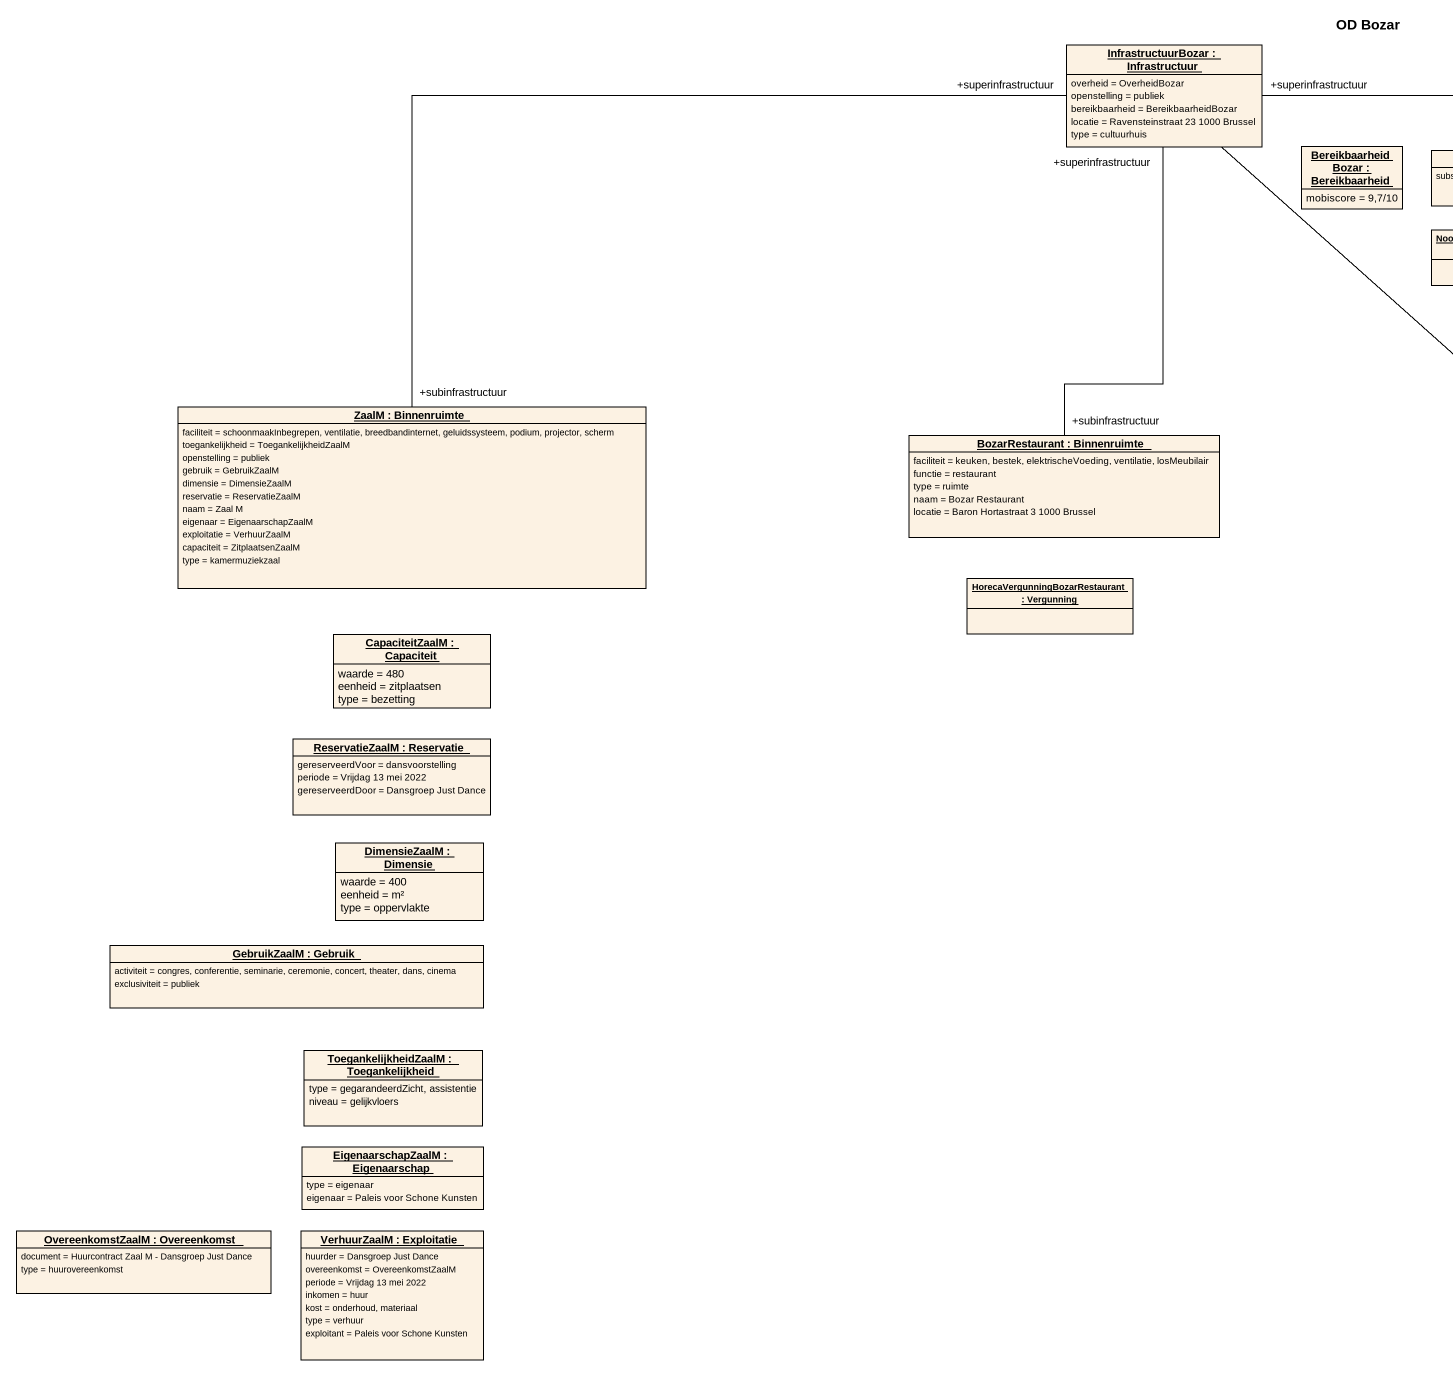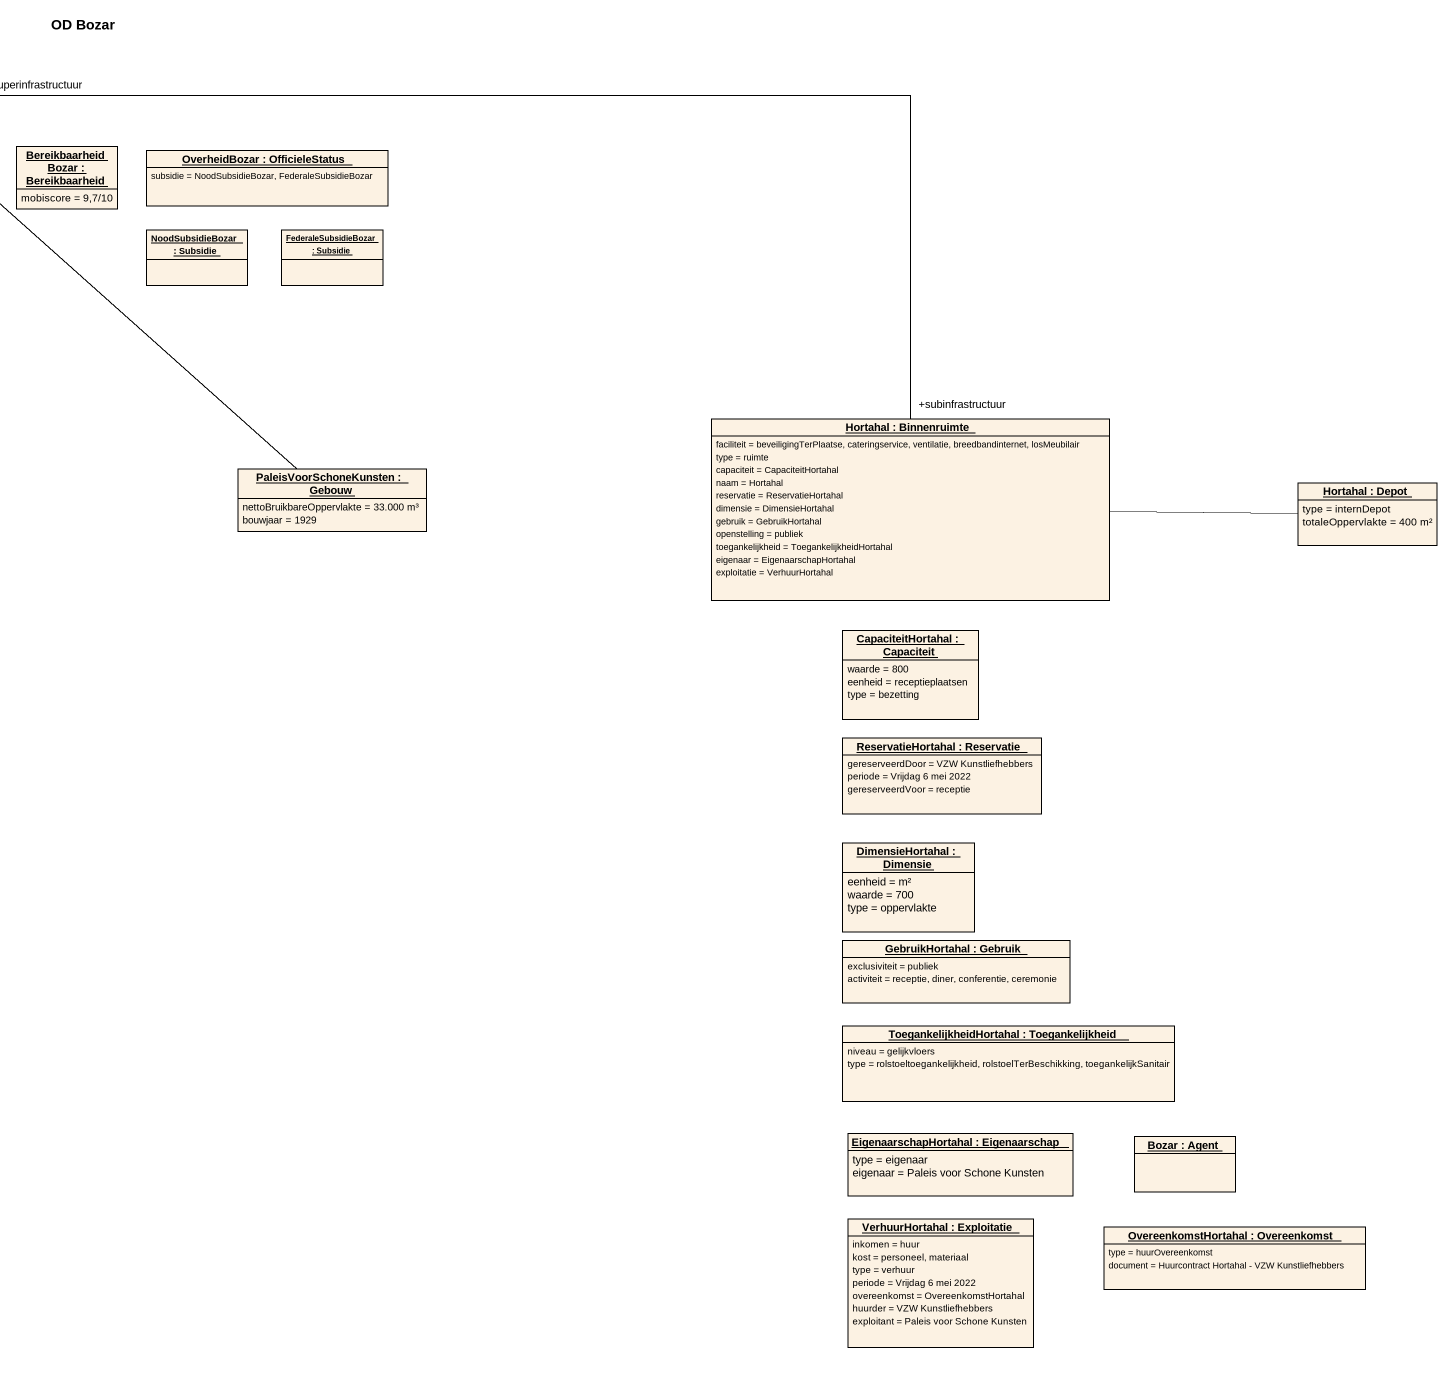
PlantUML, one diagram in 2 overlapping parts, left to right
@startuml
title OD Bozar
hide circle
hide empty members
object "InfrastructuurBozar : Infrastructuur" as InfrastructuurBozar {
  overheid = OverheidBozar
  openstelling = publiek
  bereikbaarheid = BereikbaarheidBozar
  locatie = Ravensteinstraat 23 1000 Brussel
  type = cultuurhuis
}
object "BereikbaarheidBozar : Bereikbaarheid" as BereikbaarheidBozar {
  mobiscore = 9,7/10
}
object "OverheidBozar : OfficieleStatus" as OverheidBozar {
  subsidie = NoodSubsidieBozar, FederaleSubsidieBozar
}
object "NoodSubsidieBozar : Subsidie" as NoodSubsidieBozar
object "FederaleSubsidieBozar : Subsidie" as FederaleSubsidieBozar
object "ZaalM : Binnenruimte" as ZaalM {
  faciliteit = schoonmaakInbegrepen, ventilatie, breedbandinternet, geluidssysteem, podium, projector, scherm
  toegankelijkheid = ToegankelijkheidZaalM
  openstelling = publiek
  gebruik = GebruikZaalM
  dimensie = DimensieZaalM
  reservatie = ReservatieZaalM
  naam = Zaal M
  eigenaar = EigenaarschapZaalM
  exploitatie = VerhuurZaalM
  capaciteit = ZitplaatsenZaalM
  type = kamermuziekzaal
}
object "Hortahal : Binnenruimte" as Hortahal {
  faciliteit = beveiligingTerPlaatse, cateringservice, ventilatie, breedbandinternet, losMeubilair
  type = ruimte
  capaciteit = CapaciteitHortahal
  naam = Hortahal
  reservatie = ReservatieHortahal
  dimensie = DimensieHortahal
  gebruik = GebruikHortahal
  openstelling = publiek
  toegankelijkheid = ToegankelijkheidHortahal
  eigenaar = EigenaarschapHortahal
  exploitatie = VerhuurHortahal
}
object "BozarRestaurant : Binnenruimte" as BozarRestaurant {
  faciliteit = keuken, bestek, elektrischeVoeding, ventilatie, losMeubilair
  functie = restaurant
  type = ruimte
  naam = Bozar Restaurant
  locatie = Baron Hortastraat 3 1000 Brussel
}
object "PaleisVoorSchoneKunsten : Gebouw" as PaleisVoorSchoneKunsten {
  nettoBruikbareOppervlakte = 33.000 m³
  bouwjaar = 1929
}
object "Hortahal : Depot" as Hortahal_2 {
  type = internDepot
  totaleOppervlakte = 400 m²
}
object "HorecaVergunningBozarRestaurant : Vergunning" as HorecaVergunningBozarRestaur
object "CapaciteitZaalM : Capaciteit" as CapaciteitZaalM {
  waarde = 480
  eenheid = zitplaatsen
  type = bezetting
}
object "CapaciteitHortahal : Capaciteit" as CapaciteitHortahal {
  waarde = 800
  eenheid = receptieplaatsen
  type = bezetting
}
object "ReservatieZaalM : Reservatie" as ReservatieZaalM {
  gereserveerdVoor = dansvoorstelling
  periode = Vrijdag 13 mei 2022
  gereserveerdDoor = Dansgroep Just Dance
}
object "ReservatieHortahal : Reservatie" as ReservatieHortahal {
  gereserveerdDoor = VZW Kunstliefhebbers
  periode = Vrijdag 6 mei 2022
  gereserveerdVoor = receptie
}
object "DimensieZaalM : Dimensie" as DimensieZaalM {
  waarde = 400
  eenheid = m²
  type = oppervlakte
}
object "DimensieHortahal : Dimensie" as DimensieHortahal {
  eenheid = m²
  waarde = 700
  type = oppervlakte
}
object "GebruikZaalM : Gebruik" as GebruikZaalM {
  activiteit = congres, conferentie, seminarie, ceremonie, concert, theater, dans, cinema
  exclusiviteit = publiek
}
object "GebruikHortahal : Gebruik" as GebruikHortahal {
  exclusiviteit = publiek
  activiteit = receptie, diner, conferentie, ceremonie
}
object "ToegankelijkheidZaalM : Toegankelijkheid" as ToegankelijkheidZaalM {
  type = gegarandeerdZicht, assistentie
  niveau = gelijkvloers
}
object "ToegankelijkheidHortahal : Toegankelijkheid" as ToegankelijkheidHortahal {
  niveau = gelijkvloers
  type = rolstoeltoegankelijkheid, rolstoelTerBeschikking, toegankelijkSanitair
}
object "EigenaarschapZaalM : Eigenaarschap" as EigenaarschapZaalM {
  type = eigenaar
  eigenaar = Paleis voor Schone Kunsten
}
object "EigenaarschapHortahal : Eigenaarschap" as EigenaarschapHortahal {
  type = eigenaar
  eigenaar = Paleis voor Schone Kunsten
}
object "Bozar : Agent" as Bozar
object "OvereenkomstZaalM : Overeenkomst" as OvereenkomstZaalM {
  document = Huurcontract Zaal M - Dansgroep Just Dance
  type = huurovereenkomst
}
object "VerhuurZaalM : Exploitatie" as VerhuurZaalM {
  huurder = Dansgroep Just Dance
  overeenkomst = OvereenkomstZaalM
  periode = Vrijdag 13 mei 2022
  inkomen = huur
  kost = onderhoud, materiaal
  type = verhuur
  exploitant = Paleis voor Schone Kunsten
}
object "VerhuurHortahal : Exploitatie" as VerhuurHortahal {
  inkomen = huur
  kost = personeel, materiaal
  type = verhuur
  periode = Vrijdag 6 mei 2022
  overeenkomst = OvereenkomstHortahal
  huurder = VZW Kunstliefhebbers
  exploitant = Paleis voor Schone Kunsten
}
object "OvereenkomstHortahal : Overeenkomst" as OvereenkomstHortahal {
  type = huurOvereenkomst
  document = Huurcontract Hortahal - VZW Kunstliefhebbers
}
InfrastructuurBozar "+superinfrastructuur" -left- "+subinfrastructuur" ZaalM
InfrastructuurBozar "+superinfrastructuur" -- "+subinfrastructuur" BozarRestaurant
InfrastructuurBozar -- PaleisVoorSchoneKunsten
Hortahal "+subinfrastructuur" -left- "+superinfrastructuur" InfrastructuurBozar
Hortahal_2 -left- Hortahal
@enduml
